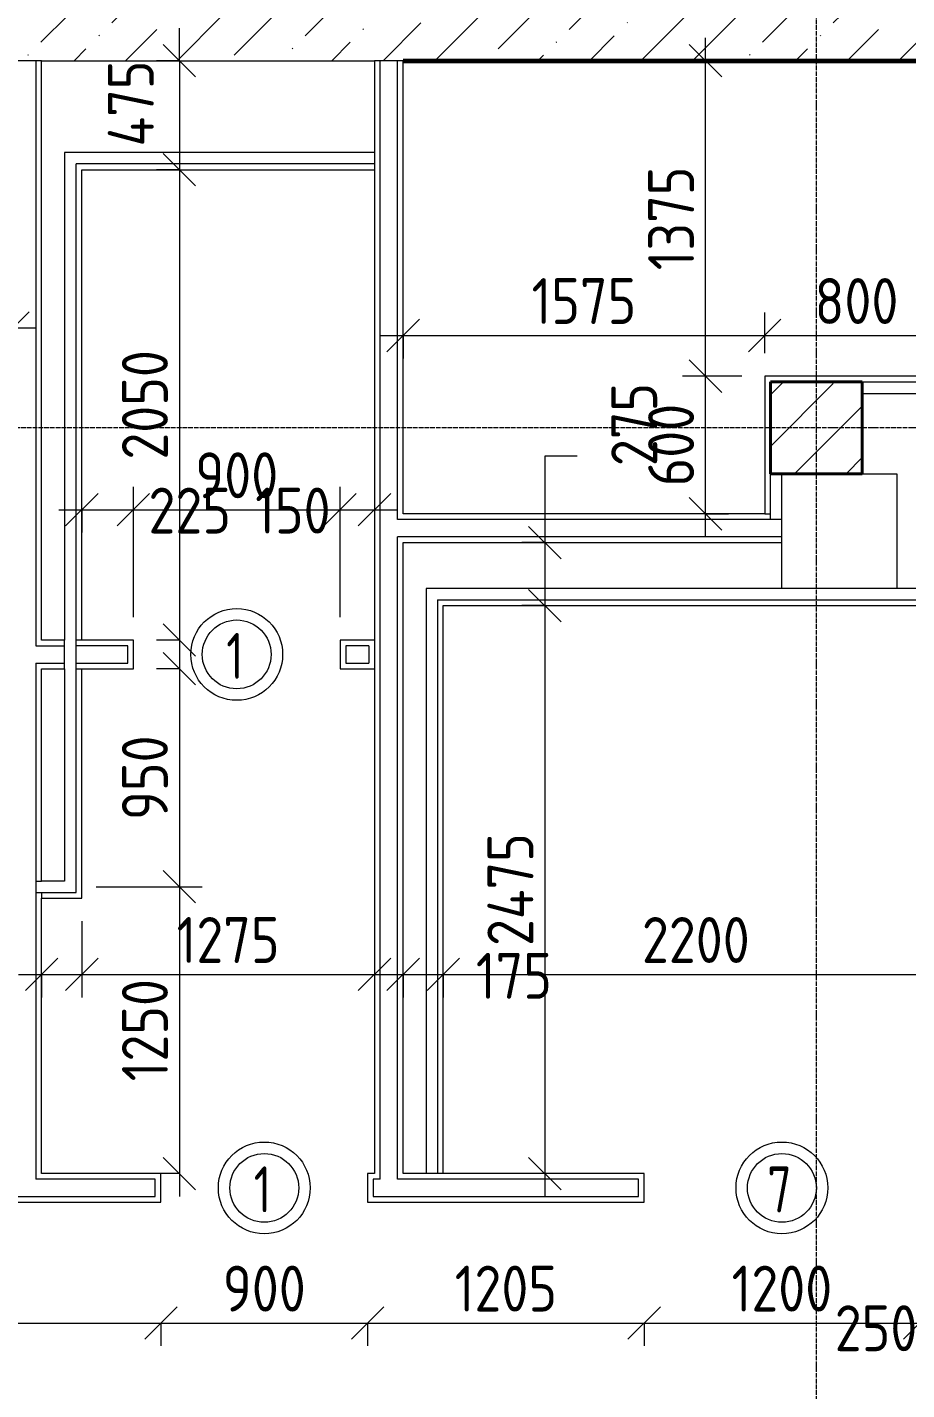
# Model space of a CAD drawing. Header units: millimetres. Extents: x -56773 to 221258, y -262288 to 26541.
# Drawn here: x -15754 to -11922, y -43652 to -37714 of the extents above; entities that cross this region are included whole.
import ezdxf

# ---------------------------------------------------------------- set-up
doc = ezdxf.new("R2010")
doc.units = ezdxf.units.MM
doc.linetypes.add('ADSK_Линия сетки', pattern=[25, 20, -2.5, 0, -2.5])
for name, color, linetype, lineweight in [('3.1 Штукатурка внешн стен для инвесторов', 5, 'Continuous', 60), ('Марки дверей', 7, 'Continuous', 20), ('Несущие колонны', 7, 'Continuous', 18), ('Оси', 7, 'Continuous', 9), ('Перекрытие', 7, 'Continuous', 18), ('Размеры', 7, 'Continuous', 9), ('Стены наружные', 7, 'Continuous', 18), ('Стены несущие', 7, 'Continuous', 30), ('Стены отделка', 7, 'Continuous', 30), ('Стены штриховка', 7, 'Continuous', 9)]:
    doc.layers.add(name, color=color, linetype=linetype, lineweight=lineweight)
doc.styles.add('GOST Common_3', font='', dxfattribs={"width": 0.9, "height": 200})
doc.styles.add('GOST Common_B', font='', dxfattribs={"width": 0.8, "height": 200})
doc.styles.get('GOST Common_3').set_extended_font_data('GOST Common')
doc.styles.get('GOST Common_B').set_extended_font_data('GOST Common', bold=True)
doc.dimstyles.new('ADSK_Основной_2_0_1', dxfattribs={"dimscale": 304.8, "dimtxt": 201.142999, "dimasz": 0.463911, "dimexe": 0.328084, "dimexo": 0.328084, "dimgap": 0.164042, "dimtad": 1, "dimdec": 3, "dimrnd": 0.001, "dimdsep": 46, "dimtxsty": 'GOST Common_3', "dimblk1": 'OBLIQUE', "dimblk2": 'OBLIQUE', "dimsah": 1, "dimcen": 0.09, "dimdle": 0.328084, "dimazin": 2, "dimtfac": 1, "dimtdec": 4, "dimtix": 1, "dimtmove": 1, "dimatfit": 3, "dimfxl": 1, "dimtvp": 1, "dimtolj": 1, "dimtzin": 0, "dimlwd": 20, "dimlwe": 20, "dimarcsym": 2})
doc.dimstyles.new('ADSK_Основной_2_0_2', dxfattribs={"dimscale": 304.8, "dimtxt": 201.142999, "dimasz": 0.463911, "dimexe": 0.328084, "dimexo": 0.328084, "dimgap": 0.164042, "dimtad": 1, "dimdec": 3, "dimrnd": 0.001, "dimdsep": 46, "dimtxsty": 'GOST Common_3', "dimblk1": 'OBLIQUE', "dimblk2": 'OBLIQUE', "dimsah": 1, "dimcen": 0.09, "dimdle": 0.328084, "dimazin": 2, "dimtfac": 1, "dimtdec": 4, "dimtix": 1, "dimtmove": 0, "dimatfit": 3, "dimfxl": 1, "dimtvp": 1, "dimtolj": 1, "dimtzin": 0, "dimlwd": 20, "dimlwe": 20, "dimarcsym": 2})

# ---------------------------------------------------------------- blocks, each defined once
blk = doc.blocks.new('ADSK_КолоннаЖБ_Прямоугольная - 400x400 мм-1807142-Кладочный план 1-го этажа')
at = {"layer": 'Несущие колонны', "lineweight": 40}
for p, q in [((-200, 200), (200, 200)), ((-200, -200), (-200, 200)), ((200, 200), (200, -200)), ((200, -200), (-200, -200))]:
    blk.add_line(p, q, dxfattribs=at)
blk = doc.blocks.new('М_двери1 - Марка экземпляра 2-3719212-Кладочный план 1-го этажа')
at = {"layer": 'Марки дверей'}
for radius in [2, 1.5]:
    blk.add_circle((0, 0), radius, dxfattribs=at)
blk = doc.blocks.new('_Oblique')
at = {"color": 0, "linetype": 'ByBlock', "lineweight": -2}
blk.add_line((-0.5, -0.5), (0.5, 0.5), dxfattribs=at)
blk = doc.blocks.new('*D4046')
at = {"layer": 'Defpoints', "color": 0, "lineweight": 25, "transparency": 16777216}
for p in [(-15816.1, -38924.2), (-15816.1, -39024.2), (-16016.1, -39682.7)]:
    blk.add_point(p, dxfattribs=at)
at = {"layer": 'Размеры', "color": 0, "lineweight": 20, "transparency": 16777216}
for p, q in [((-15980, -38461.1), (-16542.8, -38461.1)), ((-15916.1, -39024.2), (-15980, -38461.1)), ((-16016.1, -39582.7), (-16016.1, -38924.2)), ((-16116.1, -39024.2), (-15716.1, -39024.2)), ((-15816.1, -39024.2), (-15816.1, -39124.2))]:
    blk.add_line(p, q, dxfattribs=at)
at = {"layer": 'Размеры', "color": 0, "lineweight": 20, "transparency": 16777216, "xscale": 141.4, "yscale": 141.4, "zscale": 141.4, "rotation": 180}
blk.add_blockref('_Oblique', (-16016.1, -39024.2), dxfattribs=at)
at = {"layer": 'Размеры', "color": 0, "lineweight": 20, "transparency": 16777216, "xscale": 141.4, "yscale": 141.4, "zscale": 141.4}
blk.add_blockref('_Oblique', (-15816.1, -39024.2), dxfattribs=at)
at = {"layer": 'Размеры', "color": 0, "lineweight": 9, "transparency": 16777216, "insert": (-16484.1, -38144.5), "char_height": 200, "width": 454.106, "attachment_point": 1, "line_spacing_factor": 1.022761, "style": 'GOST Common_3'}
blk.add_mtext('\\A1;200', dxfattribs=at)
blk = doc.blocks.new('*D4050')
at = {"layer": 'Defpoints', "color": 0, "lineweight": 25, "transparency": 16777216}
for p in [(-14991.1, -40509.7), (-15553.6, -41459.7), (-15091, -41459.7)]:
    blk.add_point(p, dxfattribs=at)
at = {"layer": 'Размеры', "color": 0, "lineweight": 20, "transparency": 16777216}
for p, q in [((-15091, -40409.7), (-15091, -41559.7)), ((-15091.1, -40509.7), (-15191, -40509.7)), ((-15453.6, -41459.7), (-14991, -41459.7))]:
    blk.add_line(p, q, dxfattribs=at)
at = {"layer": 'Размеры', "color": 0, "lineweight": 20, "transparency": 16777216, "xscale": 141.4, "yscale": 141.4, "zscale": 141.4}
for p, rotation in [((-15091, -40509.7), 90), ((-15091, -41459.7), 270)]:
    blk.add_blockref('_Oblique', p, dxfattribs=dict(at, rotation=rotation))
at = {"layer": 'Размеры', "color": 0, "lineweight": 9, "transparency": 16777216, "insert": (-15241, -40984.7), "char_height": 200, "width": 454.106, "attachment_point": 5, "rotation": 90, "style": 'GOST Common_3'}
blk.add_mtext('\\A1;950', dxfattribs=at)
blk = doc.blocks.new('*D4051')
at = {"layer": 'Defpoints', "color": 0, "lineweight": 25, "transparency": 16777216}
for p in [(-15553.6, -41459.7), (-15091, -42709.7), (-14991.1, -42709.7)]:
    blk.add_point(p, dxfattribs=at)
at = {"layer": 'Размеры', "color": 0, "lineweight": 20, "transparency": 16777216}
for p, q in [((-15091, -41359.7), (-15091, -42809.7)), ((-15453.6, -41459.7), (-14991, -41459.7)), ((-15091.1, -42709.7), (-15191, -42709.7))]:
    blk.add_line(p, q, dxfattribs=at)
at = {"layer": 'Размеры', "color": 0, "lineweight": 20, "transparency": 16777216, "xscale": 141.4, "yscale": 141.4, "zscale": 141.4}
for p, rotation in [((-15091, -41459.7), 90), ((-15091, -42709.7), 270)]:
    blk.add_blockref('_Oblique', p, dxfattribs=dict(at, rotation=rotation))
at = {"layer": 'Размеры', "color": 0, "lineweight": 9, "transparency": 16777216, "insert": (-15241, -42084.7), "char_height": 200, "width": 560.473, "attachment_point": 5, "rotation": 90, "style": 'GOST Common_3'}
blk.add_mtext('\\A1;1250', dxfattribs=at)
blk = doc.blocks.new('*D4052')
at = {"layer": 'Defpoints', "color": 0, "lineweight": 25, "transparency": 16777216}
for p in [(-14991.1, -37859.7), (-15091, -38334.7), (-14991.1, -38334.7)]:
    blk.add_point(p, dxfattribs=at)
at = {"layer": 'Размеры', "color": 0, "lineweight": 20, "transparency": 16777216}
for p, q in [((-15091, -37859.7), (-15091, -37718.3)), ((-15091.1, -37859.7), (-15191, -37859.7)), ((-15091, -37859.7), (-15091, -38334.7)), ((-15091, -37859.7), (-15091, -38334.7)), ((-15091.1, -38334.7), (-15191, -38334.7)), ((-15091, -38334.7), (-15091, -38476.1))]:
    blk.add_line(p, q, dxfattribs=at)
at = {"layer": 'Размеры', "color": 0, "lineweight": 20, "transparency": 16777216, "xscale": 141.4, "yscale": 141.4, "zscale": 141.4}
for p, rotation in [((-15091, -37859.7), 270), ((-15091, -38334.7), 90)]:
    blk.add_blockref('_Oblique', p, dxfattribs=dict(at, rotation=rotation))
at = {"layer": 'Размеры', "color": 0, "lineweight": 9, "transparency": 16777216, "insert": (-15402.4, -38233.4), "char_height": 200, "width": 474.561, "attachment_point": 1, "rotation": 90, "line_spacing_factor": 1.022761, "style": 'GOST Common_3'}
blk.add_mtext('\\A1;475', dxfattribs=at)
blk = doc.blocks.new('*D4053')
at = {"layer": 'Defpoints', "color": 0, "lineweight": 25, "transparency": 16777216}
for p in [(-14991.1, -38334.7), (-15091, -40384.7), (-14991.1, -40384.7)]:
    blk.add_point(p, dxfattribs=at)
at = {"layer": 'Размеры', "color": 0, "lineweight": 20, "transparency": 16777216}
for p, q in [((-15091, -38234.7), (-15091, -40484.7)), ((-15091.1, -38334.7), (-15191, -38334.7)), ((-15091.1, -40384.7), (-15191, -40384.7))]:
    blk.add_line(p, q, dxfattribs=at)
at = {"layer": 'Размеры', "color": 0, "lineweight": 20, "transparency": 16777216, "xscale": 141.4, "yscale": 141.4, "zscale": 141.4}
for p, rotation in [((-15091, -38334.7), 90), ((-15091, -40384.7), 270)]:
    blk.add_blockref('_Oblique', p, dxfattribs=dict(at, rotation=rotation))
at = {"layer": 'Размеры', "color": 0, "lineweight": 9, "transparency": 16777216, "insert": (-15241, -39359.7), "char_height": 200, "width": 605.475, "attachment_point": 5, "rotation": 90, "style": 'GOST Common_3'}
blk.add_mtext('\\A1;2050', dxfattribs=at)
blk = doc.blocks.new('*D4054')
at = {"layer": 'Defpoints', "color": 0, "lineweight": 25, "transparency": 16777216}
for p in [(-15516.1, -41509.7), (-15691.1, -41741.7), (-15516.1, -41841.7)]:
    blk.add_point(p, dxfattribs=at)
at = {"layer": 'Размеры', "color": 0, "lineweight": 20, "transparency": 16777216}
for p, q in [((-15516.1, -41609.7), (-15516.1, -41941.7)), ((-15791.1, -41841.7), (-15416.1, -41841.7)), ((-15691.1, -41841.7), (-15691.1, -41941.7))]:
    blk.add_line(p, q, dxfattribs=at)
at = {"layer": 'Размеры', "color": 0, "lineweight": 20, "transparency": 16777216, "xscale": 141.4, "yscale": 141.4, "zscale": 141.4, "rotation": 180}
blk.add_blockref('_Oblique', (-15691.1, -41841.7), dxfattribs=at)
at = {"layer": 'Размеры', "color": 0, "lineweight": 20, "transparency": 16777216, "xscale": 141.4, "yscale": 141.4, "zscale": 141.4}
blk.add_blockref('_Oblique', (-15516.1, -41841.7), dxfattribs=at)
at = {"layer": 'Размеры', "color": 0, "lineweight": 9, "transparency": 16777216, "insert": (-16257.7, -41747.8), "char_height": 200, "width": 409.104, "attachment_point": 1, "line_spacing_factor": 1.022761, "style": 'GOST Common_3'}
blk.add_mtext('\\A1;175', dxfattribs=at)
blk = doc.blocks.new('*D4055')
at = {"layer": 'Defpoints', "color": 0, "lineweight": 25, "transparency": 16777216}
for p in [(-15516.1, -41509.7), (-14241.1, -41741.7), (-14241.1, -41841.7)]:
    blk.add_point(p, dxfattribs=at)
at = {"layer": 'Размеры', "color": 0, "lineweight": 20, "transparency": 16777216}
for p, q in [((-15516.1, -41609.7), (-15516.1, -41941.7)), ((-15616.1, -41841.7), (-14141.1, -41841.7)), ((-14241.1, -41841.7), (-14241.1, -41941.7))]:
    blk.add_line(p, q, dxfattribs=at)
at = {"layer": 'Размеры', "color": 0, "lineweight": 20, "transparency": 16777216, "xscale": 141.4, "yscale": 141.4, "zscale": 141.4, "rotation": 180}
blk.add_blockref('_Oblique', (-15516.1, -41841.7), dxfattribs=at)
at = {"layer": 'Размеры', "color": 0, "lineweight": 20, "transparency": 16777216, "xscale": 141.4, "yscale": 141.4, "zscale": 141.4}
blk.add_blockref('_Oblique', (-14241.1, -41841.7), dxfattribs=at)
at = {"layer": 'Размеры', "color": 0, "lineweight": 9, "transparency": 16777216, "insert": (-14878.6, -41691.7), "char_height": 200, "width": 560.473, "attachment_point": 5, "style": 'GOST Common_3'}
blk.add_mtext('\\A1;1275', dxfattribs=at)
blk = doc.blocks.new('*D4056')
at = {"layer": 'Defpoints', "color": 0, "lineweight": 25, "transparency": 16777216}
for p in [(-13398.9, -39959.7), (-13498.9, -40234.7), (-13398.9, -40234.7)]:
    blk.add_point(p, dxfattribs=at)
at = {"layer": 'Размеры', "color": 0, "lineweight": 20, "transparency": 16777216}
for p, q in [((-13357.5, -39582.8), (-13498.9, -39582.8)), ((-13498.9, -39582.8), (-13498.9, -39959.7)), ((-13498.9, -39859.7), (-13498.9, -40334.7)), ((-13498.9, -39959.7), (-13598.9, -39959.7)), ((-13498.9, -40234.7), (-13598.9, -40234.7))]:
    blk.add_line(p, q, dxfattribs=at)
at = {"layer": 'Размеры', "color": 0, "lineweight": 20, "transparency": 16777216, "xscale": 141.4, "yscale": 141.4, "zscale": 141.4}
for p, rotation in [((-13498.9, -39959.7), 90), ((-13498.9, -40234.7), 270)]:
    blk.add_blockref('_Oblique', p, dxfattribs=dict(at, rotation=rotation))
at = {"layer": 'Размеры', "color": 0, "lineweight": 9, "transparency": 16777216, "insert": (-13209.4, -39626.5), "char_height": 200, "width": 454.106, "attachment_point": 1, "rotation": 90, "line_spacing_factor": 1.022761, "style": 'GOST Common_3'}
blk.add_mtext('\\A1;275', dxfattribs=at)
blk = doc.blocks.new('*D4057')
at = {"layer": 'Defpoints', "color": 0, "lineweight": 25, "transparency": 16777216}
for p in [(-13398.9, -40234.7), (-13498.9, -42709.7), (-13398.9, -42709.7)]:
    blk.add_point(p, dxfattribs=at)
at = {"layer": 'Размеры', "color": 0, "lineweight": 20, "transparency": 16777216}
for p, q in [((-13498.9, -40134.7), (-13498.9, -42809.7)), ((-13498.9, -40234.7), (-13598.9, -40234.7)), ((-13498.9, -42709.7), (-13598.9, -42709.7))]:
    blk.add_line(p, q, dxfattribs=at)
at = {"layer": 'Размеры', "color": 0, "lineweight": 20, "transparency": 16777216, "xscale": 141.4, "yscale": 141.4, "zscale": 141.4}
for p, rotation in [((-13498.9, -40234.7), 90), ((-13498.9, -42709.7), 270)]:
    blk.add_blockref('_Oblique', p, dxfattribs=dict(at, rotation=rotation))
at = {"layer": 'Размеры', "color": 0, "lineweight": 9, "transparency": 16777216, "insert": (-13648.9, -41472.2), "char_height": 200, "width": 625.93, "attachment_point": 5, "rotation": 90, "style": 'GOST Common_3'}
blk.add_mtext('\\A1;2475', dxfattribs=at)
blk = doc.blocks.new('*D4058')
at = {"layer": 'Defpoints', "color": 0, "lineweight": 25, "transparency": 16777216}
for p in [(-12798.9, -39234.7), (-12541.1, -39234.7), (-12898.8, -39834.7)]:
    blk.add_point(p, dxfattribs=at)
at = {"layer": 'Размеры', "color": 0, "lineweight": 20, "transparency": 16777216}
for p, q in [((-12798.9, -39934.7), (-12798.9, -39134.7)), ((-12641.1, -39234.7), (-12898.9, -39234.7)), ((-12798.8, -39834.7), (-12698.9, -39834.7))]:
    blk.add_line(p, q, dxfattribs=at)
at = {"layer": 'Размеры', "color": 0, "lineweight": 20, "transparency": 16777216, "xscale": 141.4, "yscale": 141.4, "zscale": 141.4}
for p, rotation in [((-12798.9, -39234.7), 90), ((-12798.9, -39834.7), 270)]:
    blk.add_blockref('_Oblique', p, dxfattribs=dict(at, rotation=rotation))
at = {"layer": 'Размеры', "color": 0, "lineweight": 9, "transparency": 16777216, "insert": (-12948.9, -39534.7), "char_height": 200, "width": 454.106, "attachment_point": 5, "rotation": 90, "style": 'GOST Common_3'}
blk.add_mtext('\\A1;600', dxfattribs=at)
blk = doc.blocks.new('*D4059')
at = {"layer": 'Defpoints', "color": 0, "lineweight": 25, "transparency": 16777216}
for p in [(-12898.8, -37859.7), (-12798.9, -37859.7), (-12541.1, -39234.7)]:
    blk.add_point(p, dxfattribs=at)
at = {"layer": 'Размеры', "color": 0, "lineweight": 20, "transparency": 16777216}
for p, q in [((-12798.9, -39334.7), (-12798.9, -37759.7)), ((-12798.8, -37859.7), (-12698.9, -37859.7)), ((-12641.1, -39234.7), (-12898.9, -39234.7))]:
    blk.add_line(p, q, dxfattribs=at)
at = {"layer": 'Размеры', "color": 0, "lineweight": 20, "transparency": 16777216, "xscale": 141.4, "yscale": 141.4, "zscale": 141.4}
for p, rotation in [((-12798.9, -37859.7), 90), ((-12798.9, -39234.7), 270)]:
    blk.add_blockref('_Oblique', p, dxfattribs=dict(at, rotation=rotation))
at = {"layer": 'Размеры', "color": 0, "lineweight": 9, "transparency": 16777216, "insert": (-12948.9, -38547.2), "char_height": 200, "width": 560.473, "attachment_point": 5, "rotation": 90, "style": 'GOST Common_3'}
blk.add_mtext('\\A1;1375', dxfattribs=at)
blk = doc.blocks.new('*D4060')
at = {"layer": 'Defpoints', "color": 0, "lineweight": 25, "transparency": 16777216}
for p in [(-14116.1, -38957.1), (-12541.1, -39057.1), (-12541.1, -39234.7)]:
    blk.add_point(p, dxfattribs=at)
at = {"layer": 'Размеры', "color": 0, "lineweight": 20, "transparency": 16777216}
for p, q in [((-12541.1, -39134.7), (-12541.1, -38957.1)), ((-14216.1, -39057.1), (-12441.1, -39057.1)), ((-14116.1, -39057.1), (-14116.1, -39157.1))]:
    blk.add_line(p, q, dxfattribs=at)
at = {"layer": 'Размеры', "color": 0, "lineweight": 20, "transparency": 16777216, "xscale": 141.4, "yscale": 141.4, "zscale": 141.4, "rotation": 180}
blk.add_blockref('_Oblique', (-14116.1, -39057.1), dxfattribs=at)
at = {"layer": 'Размеры', "color": 0, "lineweight": 20, "transparency": 16777216, "xscale": 141.4, "yscale": 141.4, "zscale": 141.4}
blk.add_blockref('_Oblique', (-12541.1, -39057.1), dxfattribs=at)
at = {"layer": 'Размеры', "color": 0, "lineweight": 9, "transparency": 16777216, "insert": (-13328.6, -38907.1), "char_height": 200, "width": 560.473, "attachment_point": 5, "style": 'GOST Common_3'}
blk.add_mtext('\\A1;1575', dxfattribs=at)
blk = doc.blocks.new('*D4061')
at = {"layer": 'Defpoints', "color": 0, "lineweight": 25, "transparency": 16777216}
for p in [(-11741.1, -38957.1), (-11741.1, -39057.1), (-12541.1, -39234.7)]:
    blk.add_point(p, dxfattribs=at)
at = {"layer": 'Размеры', "color": 0, "lineweight": 20, "transparency": 16777216}
for p, q in [((-12541.1, -39134.7), (-12541.1, -38957.1)), ((-12641.1, -39057.1), (-11641.1, -39057.1)), ((-11741.1, -39057.1), (-11741.1, -39157.1))]:
    blk.add_line(p, q, dxfattribs=at)
at = {"layer": 'Размеры', "color": 0, "lineweight": 20, "transparency": 16777216, "xscale": 141.4, "yscale": 141.4, "zscale": 141.4, "rotation": 180}
blk.add_blockref('_Oblique', (-12541.1, -39057.1), dxfattribs=at)
at = {"layer": 'Размеры', "color": 0, "lineweight": 20, "transparency": 16777216, "xscale": 141.4, "yscale": 141.4, "zscale": 141.4}
blk.add_blockref('_Oblique', (-11741.1, -39057.1), dxfattribs=at)
at = {"layer": 'Размеры', "color": 0, "lineweight": 9, "transparency": 16777216, "insert": (-12141.1, -38907.1), "char_height": 200, "width": 454.106, "attachment_point": 5, "style": 'GOST Common_3'}
blk.add_mtext('\\A1;800', dxfattribs=at)
blk = doc.blocks.new('*D4062')
at = {"layer": 'Defpoints', "color": 0, "lineweight": 25, "transparency": 16777216}
for p in [(-14116.1, -41741.7), (-13941.1, -41741.7), (-13941.1, -41841.7)]:
    blk.add_point(p, dxfattribs=at)
at = {"layer": 'Размеры', "color": 0, "lineweight": 20, "transparency": 16777216}
for p, q in [((-14216.1, -41841.7), (-13841.1, -41841.7)), ((-14116.1, -41841.7), (-14116.1, -41941.7)), ((-13941.1, -41841.7), (-13941.1, -41941.7))]:
    blk.add_line(p, q, dxfattribs=at)
at = {"layer": 'Размеры', "color": 0, "lineweight": 20, "transparency": 16777216, "xscale": 141.4, "yscale": 141.4, "zscale": 141.4, "rotation": 180}
blk.add_blockref('_Oblique', (-14116.1, -41841.7), dxfattribs=at)
at = {"layer": 'Размеры', "color": 0, "lineweight": 20, "transparency": 16777216, "xscale": 141.4, "yscale": 141.4, "zscale": 141.4}
blk.add_blockref('_Oblique', (-13941.1, -41841.7), dxfattribs=at)
at = {"layer": 'Размеры', "color": 0, "lineweight": 9, "transparency": 16777216, "insert": (-13799.2, -41747.8), "char_height": 200, "width": 409.104, "attachment_point": 1, "line_spacing_factor": 1.022761, "style": 'GOST Common_3'}
blk.add_mtext('\\A1;175', dxfattribs=at)
blk = doc.blocks.new('*D4063')
at = {"layer": 'Defpoints', "color": 0, "lineweight": 25, "transparency": 16777216}
for p in [(-13941.1, -41741.7), (-11741.1, -41741.7), (-11741.1, -41841.7)]:
    blk.add_point(p, dxfattribs=at)
at = {"layer": 'Размеры', "color": 0, "lineweight": 20, "transparency": 16777216}
for p, q in [((-14041.1, -41841.7), (-11641.1, -41841.7)), ((-13941.1, -41841.7), (-13941.1, -41941.7)), ((-11741.1, -41841.7), (-11741.1, -41941.7))]:
    blk.add_line(p, q, dxfattribs=at)
at = {"layer": 'Размеры', "color": 0, "lineweight": 20, "transparency": 16777216, "xscale": 141.4, "yscale": 141.4, "zscale": 141.4, "rotation": 180}
blk.add_blockref('_Oblique', (-13941.1, -41841.7), dxfattribs=at)
at = {"layer": 'Размеры', "color": 0, "lineweight": 20, "transparency": 16777216, "xscale": 141.4, "yscale": 141.4, "zscale": 141.4}
blk.add_blockref('_Oblique', (-11741.1, -41841.7), dxfattribs=at)
at = {"layer": 'Размеры', "color": 0, "lineweight": 9, "transparency": 16777216, "insert": (-12841.1, -41691.7), "char_height": 200, "width": 605.475, "attachment_point": 5, "style": 'GOST Common_3'}
blk.add_mtext('\\A1;2200', dxfattribs=at)
blk = doc.blocks.new('*D4067')
at = {"layer": 'Defpoints', "color": 0, "lineweight": 25, "transparency": 16777216}
for p in [(-15516.1, -39716.5), (-15291.1, -39816.5), (-15291.1, -40384.7)]:
    blk.add_point(p, dxfattribs=at)
at = {"layer": 'Размеры', "color": 0, "lineweight": 20, "transparency": 16777216}
for p, q in [((-15291.1, -40284.7), (-15291.1, -39716.5)), ((-15616.1, -39816.5), (-15191.1, -39816.5)), ((-15516.1, -39816.5), (-15516.1, -39916.5))]:
    blk.add_line(p, q, dxfattribs=at)
at = {"layer": 'Размеры', "color": 0, "lineweight": 20, "transparency": 16777216, "xscale": 141.4, "yscale": 141.4, "zscale": 141.4, "rotation": 180}
blk.add_blockref('_Oblique', (-15516.1, -39816.5), dxfattribs=at)
at = {"layer": 'Размеры', "color": 0, "lineweight": 20, "transparency": 16777216, "xscale": 141.4, "yscale": 141.4, "zscale": 141.4}
blk.add_blockref('_Oblique', (-15291.1, -39816.5), dxfattribs=at)
at = {"layer": 'Размеры', "color": 0, "lineweight": 9, "transparency": 16777216, "insert": (-15225.6, -39720.3), "char_height": 200, "width": 454.106, "attachment_point": 1, "line_spacing_factor": 1.022761, "style": 'GOST Common_3'}
blk.add_mtext('\\A1;225', dxfattribs=at)
blk = doc.blocks.new('*D4068')
at = {"layer": 'Defpoints', "color": 0, "lineweight": 25, "transparency": 16777216}
for p in [(-14391.1, -39816.5), (-15291.1, -40384.7), (-14391.1, -40384.7)]:
    blk.add_point(p, dxfattribs=at)
at = {"layer": 'Размеры', "color": 0, "lineweight": 20, "transparency": 16777216}
for p, q in [((-15291.1, -40284.7), (-15291.1, -39716.5)), ((-14391.1, -40284.7), (-14391.1, -39716.5)), ((-15391.1, -39816.5), (-14291.1, -39816.5))]:
    blk.add_line(p, q, dxfattribs=at)
at = {"layer": 'Размеры', "color": 0, "lineweight": 20, "transparency": 16777216, "xscale": 141.4, "yscale": 141.4, "zscale": 141.4, "rotation": 180}
blk.add_blockref('_Oblique', (-15291.1, -39816.5), dxfattribs=at)
at = {"layer": 'Размеры', "color": 0, "lineweight": 20, "transparency": 16777216, "xscale": 141.4, "yscale": 141.4, "zscale": 141.4}
blk.add_blockref('_Oblique', (-14391.1, -39816.5), dxfattribs=at)
at = {"layer": 'Размеры', "color": 0, "lineweight": 9, "transparency": 16777216, "insert": (-14841.1, -39666.5), "char_height": 200, "width": 454.106, "attachment_point": 5, "style": 'GOST Common_3'}
blk.add_mtext('\\A1;900', dxfattribs=at)
blk = doc.blocks.new('*D4069')
at = {"layer": 'Defpoints', "color": 0, "lineweight": 25, "transparency": 16777216}
for p in [(-14241.1, -39716.5), (-14241.1, -39816.5), (-14391.1, -40384.7)]:
    blk.add_point(p, dxfattribs=at)
at = {"layer": 'Размеры', "color": 0, "lineweight": 20, "transparency": 16777216}
for p, q in [((-14391.1, -40284.7), (-14391.1, -39716.5)), ((-14491.1, -39816.5), (-14141.1, -39816.5)), ((-14241.1, -39816.5), (-14241.1, -39916.5))]:
    blk.add_line(p, q, dxfattribs=at)
at = {"layer": 'Размеры', "color": 0, "lineweight": 20, "transparency": 16777216, "xscale": 141.4, "yscale": 141.4, "zscale": 141.4, "rotation": 180}
blk.add_blockref('_Oblique', (-14391.1, -39816.5), dxfattribs=at)
at = {"layer": 'Размеры', "color": 0, "lineweight": 20, "transparency": 16777216, "xscale": 141.4, "yscale": 141.4, "zscale": 141.4}
blk.add_blockref('_Oblique', (-14241.1, -39816.5), dxfattribs=at)
at = {"layer": 'Размеры', "color": 0, "lineweight": 9, "transparency": 16777216, "insert": (-14760.7, -39720.3), "char_height": 200, "width": 409.104, "attachment_point": 1, "line_spacing_factor": 1.022761, "style": 'GOST Common_3'}
blk.add_mtext('\\A1;150', dxfattribs=at)
blk = doc.blocks.new('*D4072')
at = {"layer": 'Defpoints', "color": 0, "lineweight": 25, "transparency": 16777216}
for p in [(-17141.1, -43260.9), (-15171.1, -43260.9), (-15171.1, -43360.9)]:
    blk.add_point(p, dxfattribs=at)
at = {"layer": 'Размеры', "color": 0, "lineweight": 20, "transparency": 16777216}
for p, q in [((-17241.1, -43360.9), (-15071.1, -43360.9)), ((-17141.1, -43360.9), (-17141.1, -43460.9)), ((-15171.1, -43360.9), (-15171.1, -43460.9))]:
    blk.add_line(p, q, dxfattribs=at)
at = {"layer": 'Размеры', "color": 0, "lineweight": 20, "transparency": 16777216, "xscale": 141.4, "yscale": 141.4, "zscale": 141.4, "rotation": 180}
blk.add_blockref('_Oblique', (-17141.1, -43360.9), dxfattribs=at)
at = {"layer": 'Размеры', "color": 0, "lineweight": 20, "transparency": 16777216, "xscale": 141.4, "yscale": 141.4, "zscale": 141.4}
blk.add_blockref('_Oblique', (-15171.1, -43360.9), dxfattribs=at)
at = {"layer": 'Размеры', "color": 0, "lineweight": 9, "transparency": 16777216, "insert": (-16156.1, -43210.9), "char_height": 200, "width": 560.473, "attachment_point": 5, "style": 'GOST Common_3'}
blk.add_mtext('\\A1;1970', dxfattribs=at)
blk = doc.blocks.new('*D4073')
at = {"layer": 'Defpoints', "color": 0, "lineweight": 25, "transparency": 16777216}
for p in [(-15171.1, -43260.9), (-14271.1, -43260.9), (-14271.1, -43360.9)]:
    blk.add_point(p, dxfattribs=at)
at = {"layer": 'Размеры', "color": 0, "lineweight": 20, "transparency": 16777216}
for p, q in [((-15271.1, -43360.9), (-14171.1, -43360.9)), ((-15171.1, -43360.9), (-15171.1, -43460.9)), ((-14271.1, -43360.9), (-14271.1, -43460.9))]:
    blk.add_line(p, q, dxfattribs=at)
at = {"layer": 'Размеры', "color": 0, "lineweight": 20, "transparency": 16777216, "xscale": 141.4, "yscale": 141.4, "zscale": 141.4, "rotation": 180}
blk.add_blockref('_Oblique', (-15171.1, -43360.9), dxfattribs=at)
at = {"layer": 'Размеры', "color": 0, "lineweight": 20, "transparency": 16777216, "xscale": 141.4, "yscale": 141.4, "zscale": 141.4}
blk.add_blockref('_Oblique', (-14271.1, -43360.9), dxfattribs=at)
at = {"layer": 'Размеры', "color": 0, "lineweight": 9, "transparency": 16777216, "insert": (-14721.1, -43210.9), "char_height": 200, "width": 454.106, "attachment_point": 5, "style": 'GOST Common_3'}
blk.add_mtext('\\A1;900', dxfattribs=at)
blk = doc.blocks.new('*D4074')
at = {"layer": 'Defpoints', "color": 0, "lineweight": 25, "transparency": 16777216}
for p in [(-14271.1, -43260.9), (-13066.1, -43260.9), (-13066.1, -43360.9)]:
    blk.add_point(p, dxfattribs=at)
at = {"layer": 'Размеры', "color": 0, "lineweight": 20, "transparency": 16777216}
for p, q in [((-14371.1, -43360.9), (-12966.1, -43360.9)), ((-14271.1, -43360.9), (-14271.1, -43460.9)), ((-13066.1, -43360.9), (-13066.1, -43460.9))]:
    blk.add_line(p, q, dxfattribs=at)
at = {"layer": 'Размеры', "color": 0, "lineweight": 20, "transparency": 16777216, "xscale": 141.4, "yscale": 141.4, "zscale": 141.4, "rotation": 180}
blk.add_blockref('_Oblique', (-14271.1, -43360.9), dxfattribs=at)
at = {"layer": 'Размеры', "color": 0, "lineweight": 20, "transparency": 16777216, "xscale": 141.4, "yscale": 141.4, "zscale": 141.4}
blk.add_blockref('_Oblique', (-13066.1, -43360.9), dxfattribs=at)
at = {"layer": 'Размеры', "color": 0, "lineweight": 9, "transparency": 16777216, "insert": (-13668.6, -43210.9), "char_height": 200, "width": 560.473, "attachment_point": 5, "style": 'GOST Common_3'}
blk.add_mtext('\\A1;1205', dxfattribs=at)
blk = doc.blocks.new('*D4075')
at = {"layer": 'Defpoints', "color": 0, "lineweight": 25, "transparency": 16777216}
for p in [(-13066.1, -43260.9), (-11866.1, -43260.9), (-11866.1, -43360.9)]:
    blk.add_point(p, dxfattribs=at)
at = {"layer": 'Размеры', "color": 0, "lineweight": 20, "transparency": 16777216}
for p, q in [((-13166.1, -43360.9), (-11766.1, -43360.9)), ((-13066.1, -43360.9), (-13066.1, -43460.9)), ((-11866.1, -43360.9), (-11866.1, -43460.9))]:
    blk.add_line(p, q, dxfattribs=at)
at = {"layer": 'Размеры', "color": 0, "lineweight": 20, "transparency": 16777216, "xscale": 141.4, "yscale": 141.4, "zscale": 141.4, "rotation": 180}
blk.add_blockref('_Oblique', (-13066.1, -43360.9), dxfattribs=at)
at = {"layer": 'Размеры', "color": 0, "lineweight": 20, "transparency": 16777216, "xscale": 141.4, "yscale": 141.4, "zscale": 141.4}
blk.add_blockref('_Oblique', (-11866.1, -43360.9), dxfattribs=at)
at = {"layer": 'Размеры', "color": 0, "lineweight": 9, "transparency": 16777216, "insert": (-12466.1, -43210.9), "char_height": 200, "width": 560.473, "attachment_point": 5, "style": 'GOST Common_3'}
blk.add_mtext('\\A1;1200', dxfattribs=at)
blk = doc.blocks.new('*D4076')
at = {"layer": 'Defpoints', "color": 0, "lineweight": 25, "transparency": 16777216}
for p in [(-11616.1, -42834.7), (-11866.1, -43260.9), (-11616.1, -43360.9)]:
    blk.add_point(p, dxfattribs=at)
at = {"layer": 'Размеры', "color": 0, "lineweight": 20, "transparency": 16777216}
for p, q in [((-11616.1, -42934.7), (-11616.1, -43460.9)), ((-11966.1, -43360.9), (-11516.1, -43360.9)), ((-11866.1, -43360.9), (-11866.1, -43460.9))]:
    blk.add_line(p, q, dxfattribs=at)
at = {"layer": 'Размеры', "color": 0, "lineweight": 20, "transparency": 16777216, "xscale": 141.4, "yscale": 141.4, "zscale": 141.4, "rotation": 180}
blk.add_blockref('_Oblique', (-11866.1, -43360.9), dxfattribs=at)
at = {"layer": 'Размеры', "color": 0, "lineweight": 20, "transparency": 16777216, "xscale": 141.4, "yscale": 141.4, "zscale": 141.4}
blk.add_blockref('_Oblique', (-11616.1, -43360.9), dxfattribs=at)
at = {"layer": 'Размеры', "color": 0, "lineweight": 9, "transparency": 16777216, "insert": (-12236, -43283.7), "char_height": 200, "width": 454.106, "attachment_point": 1, "line_spacing_factor": 1.022761, "style": 'GOST Common_3'}
blk.add_mtext('\\A1;250', dxfattribs=at)

msp = doc.modelspace()

# ---------------------------------------------------------------- hatches: boundary and pattern name
at = {"layer": 'Несущие колонны', "lineweight": 9}
h = msp.add_hatch(dxfattribs=at)
h.set_pattern_fill('FP_3', color=256, style=0, pattern_type=2)
h.set_pattern_definition([(45, (1283.93, -48864.63), (-224.5064, 224.5064), []), (45, (1508.44, -48864.63), (-224.5064, 224.5064), [396.875, -79.375, 3.353, -76.022])])
h.paths.add_polyline_path([(-12466.0657, -39659.6624), (-12116.0657, -39659.6624), (-12116.0657, -39259.6624), (-12516.0657, -39259.6624), (-12516.0657, -39659.6624)])
at = {"layer": 'Стены наружные', "lineweight": 9}
h = msp.add_hatch(dxfattribs=at)
h.set_pattern_fill('FP_1', color=256, style=0, pattern_type=2)
h.set_pattern_definition([(45, (1283.93, -48864.63), (84.1895, 308.696), [396.875, -79.375, 3.353, -76.022])])
h.paths.add_polyline_path([(-14116.0657, -37859.6624), (-11816.0657, -37859.6624), (-11816.0657, -37659.6624), (-20016.0657, -37659.6624), (-20016.0657, -37859.6624), (-14141.0657, -37859.6624)])

# ---------------------------------------------------------------- linework, layer by layer
at = {"layer": '3.1 Штукатурка внешн стен для инвесторов'}
msp.add_lwpolyline([(-14116.0657, -37859.6624), (-11741.0657, -37859.6624)], dxfattribs=at)
at = {"layer": 'Несущие колонны', "lineweight": 9}
for p, q in [((-12116.0657, -39259.6624), (-12516.0657, -39259.6624)), ((-12516.0657, -39259.6624), (-12516.0657, -39309.6624)), ((-12116.0657, -39309.6624), (-12116.0657, -39259.6624)), ((-12516.0657, -39309.6624), (-12516.0657, -39659.6624)), ((-12116.0657, -39659.6624), (-12116.0657, -39309.6624)), ((-12516.0657, -39659.6624), (-12466.0657, -39659.6624)), ((-12466.0657, -39659.6624), (-12116.0657, -39659.6624))]:
    msp.add_line(p, q, dxfattribs=at)
at = {"layer": 'Оси', "linetype": 'ADSK_Линия сетки', "lineweight": 5}
for p, q in [((-12316.0657, -59838.5137), (-12316.0657, -24363.7173)), ((63681.4538, -39459.6624), (-23956.1623, -39459.6624))]:
    msp.add_line(p, q, dxfattribs=at)
at = {"layer": 'Перекрытие'}
for p, q in [((-12116.0657, -39659.6624), (-11966.0657, -39659.6624)), ((-11966.0657, -39659.6624), (-11966.0657, -40159.6624)), ((-12466.0657, -40159.6624), (-12466.0657, -39959.6624))]:
    msp.add_line(p, q, dxfattribs=at)
at = {"layer": 'Стены несущие', "lineweight": 9}
for p, q in [((-15691.0657, -37859.6624), (-14241.0657, -37859.6624)), ((-15691.0657, -40384.6624), (-15691.0657, -37859.6624)), ((-14241.0657, -37859.6624), (-14241.0657, -42709.6624)), ((-14116.0657, -37859.6624), (-11741.0657, -37859.6624)), ((-14116.0657, -39834.6624), (-14116.0657, -37859.6624)), ((-15591.0657, -38259.6624), (-15591.0657, -40384.6624)), ((-14241.0657, -38259.6624), (-15591.0657, -38259.6624)), ((-12116.0657, -39309.6624), (-11741.0657, -39309.6624)), ((-12466.0657, -39959.6624), (-12466.0657, -39659.6624)), ((-12541.0657, -39834.6624), (-14116.0657, -39834.6624)), ((-14116.0657, -42709.6624), (-14116.0657, -39959.6624)), ((-14116.0657, -39959.6624), (-12466.0657, -39959.6624)), ((-14016.0657, -40159.6624), (-14016.0657, -42709.6624)), ((-11741.0657, -40159.6624), (-14016.0657, -40159.6624)), ((-15591.0657, -40384.6624), (-15691.0657, -40384.6624)), ((-15291.0657, -40384.6624), (-15516.0657, -40384.6624)), ((-15291.0657, -40509.6624), (-15291.0657, -40384.6624)), ((-14241.0657, -40384.6624), (-14391.0657, -40384.6624)), ((-14391.0657, -40384.6624), (-14391.0657, -40509.6624)), ((-15691.0657, -41434.6624), (-15691.0657, -40509.6624)), ((-15691.0657, -40509.6624), (-15591.0657, -40509.6624)), ((-15591.0657, -40509.6624), (-15591.0657, -41434.6624)), ((-15516.0657, -40509.6624), (-15291.0657, -40509.6624)), ((-14391.0657, -40509.6624), (-14241.0657, -40509.6624)), ((-15591.0657, -41434.6624), (-15691.0657, -41434.6624)), ((-15691.0657, -42709.6624), (-15691.0657, -41509.6624)), ((-15171.0657, -42709.6624), (-15691.0657, -42709.6624)), ((-15171.0657, -42834.6624), (-15171.0657, -42709.6624)), ((-14241.0657, -42709.6624), (-14271.0657, -42709.6624)), ((-14271.0657, -42709.6624), (-14271.0657, -42834.6624)), ((-13066.0657, -42709.6624), (-14116.0657, -42709.6624)), ((-13066.0657, -42834.6624), (-13066.0657, -42709.6624)), ((-17141.0657, -42834.6624), (-15171.0657, -42834.6624)), ((-14271.0657, -42834.6624), (-13066.0657, -42834.6624))]:
    msp.add_line(p, q, dxfattribs=at)
at = {"layer": 'Стены отделка', "lineweight": 18}
for p, q in [((-15516.0657, -40384.6624), (-15516.0657, -38334.6624)), ((-15516.0657, -38334.6624), (-14241.0657, -38334.6624)), ((-11741.0657, -39234.6624), (-12541.0657, -39234.6624)), ((-12541.0657, -39234.6624), (-12541.0657, -39834.6624)), ((-13941.0657, -42709.6624), (-13941.0657, -40234.6624)), ((-13941.0657, -40234.6624), (-11741.0657, -40234.6624)), ((-15516.0657, -41509.6624), (-15516.0657, -40509.6624)), ((-15691.0657, -41509.6624), (-15516.0657, -41509.6624))]:
    msp.add_line(p, q, dxfattribs=at)
at = {"layer": 'Стены штриховка', "lineweight": 9}
for p, q in [((-15691.0657, -37859.6624), (-15816.0657, -37859.6624)), ((-15716.0657, -37859.6624), (-15716.0657, -40409.6624)), ((-14116.0657, -37859.6624), (-14241.0657, -37859.6624)), ((-14216.0657, -42734.6624), (-14216.0657, -37859.6624)), ((-14141.0657, -39859.6624), (-14141.0657, -37859.6624)), ((-15541.0657, -41484.6624), (-15541.0657, -38309.6624)), ((-14241.0657, -38309.6624), (-15541.0657, -38309.6624)), ((-12516.0657, -39259.6624), (-11716.0657, -39259.6624)), ((-12116.0657, -39259.6624), (-12116.0657, -39309.6624)), ((-12516.0657, -39859.6624), (-12516.0657, -39309.6624)), ((-12466.0657, -39659.6624), (-12516.0657, -39659.6624)), ((-12541.0657, -39834.6624), (-12516.0657, -39834.6624)), ((-12466.0657, -39859.6624), (-14141.0657, -39859.6624)), ((-14141.0657, -42734.6624), (-14141.0657, -39934.6624)), ((-12466.0657, -39934.6624), (-14141.0657, -39934.6624)), ((-13966.0657, -40209.6624), (-13966.0657, -42709.6624)), ((-13966.0657, -40209.6624), (-11741.0657, -40209.6624)), ((-15716.0657, -40409.6624), (-15591.0657, -40409.6624)), ((-15591.0657, -40509.6624), (-15591.0657, -40384.6624)), ((-15516.0657, -40384.6624), (-15541.0657, -40384.6624)), ((-15316.0657, -40409.6624), (-15541.0657, -40409.6624)), ((-15316.0657, -40484.6624), (-15316.0657, -40409.6624)), ((-14366.0657, -40409.6624), (-14366.0657, -40484.6624)), ((-14266.0657, -40409.6624), (-14366.0657, -40409.6624)), ((-14266.0657, -40409.6624), (-14266.0657, -40484.6624)), ((-15716.0657, -40484.6624), (-15716.0657, -42734.6624)), ((-15716.0657, -40484.6624), (-15591.0657, -40484.6624)), ((-15541.0657, -40484.6624), (-15316.0657, -40484.6624)), ((-14366.0657, -40484.6624), (-14266.0657, -40484.6624)), ((-15541.0657, -40509.6624), (-15516.0657, -40509.6624)), ((-15716.0657, -41434.6624), (-15691.0657, -41434.6624)), ((-15716.0657, -41484.6624), (-15541.0657, -41484.6624)), ((-15691.0657, -41484.6624), (-15691.0657, -41509.6624)), ((-15196.0657, -42734.6624), (-15716.0657, -42734.6624)), ((-15196.0657, -42809.6624), (-15196.0657, -42734.6624)), ((-14216.0657, -42734.6624), (-14246.0657, -42734.6624)), ((-14246.0657, -42734.6624), (-14246.0657, -42809.6624)), ((-13091.0657, -42734.6624), (-14141.0657, -42734.6624)), ((-13091.0657, -42809.6624), (-13091.0657, -42734.6624)), ((-17116.0657, -42809.6624), (-15196.0657, -42809.6624)), ((-14246.0657, -42809.6624), (-13091.0657, -42809.6624))]:
    msp.add_line(p, q, dxfattribs=at)

# ---------------------------------------------------------------- block references
at = {"layer": 'Марки дверей', "xscale": 99.99999999999993, "yscale": 99.99999999999993, "zscale": 99.99999999999993}
for p in [(-14841.0657, -40447.1624), (-14721.0657, -42772.1624), (-12466.0657, -42772.1624)]:
    msp.add_blockref('М_двери1 - Марка экземпляра 2-3719212-Кладочный план 1-го этажа', p, dxfattribs=at)
at = {"layer": 'Несущие колонны', "lineweight": 40, "rotation": 89.9999999999999}
msp.add_blockref('ADSK_КолоннаЖБ_Прямоугольная - 400x400 мм-1807142-Кладочный план 1-го этажа', (-12316.0657, -39459.6624), dxfattribs=at)

# ---------------------------------------------------------------- texts
at = {"layer": 'Марки дверей', "lineweight": 5, "char_height": 200, "attachment_point": 1, "style": 'GOST Common_B'}
for s, insert, width in [('\\fGOST Common|b1|i0|c204|p34|;\\W.8;1', (-14886.7231, -40353.5035), 102.616), ('\\fGOST Common|b1|i0|c204|p34|;\\W.8;1', (-14766.7231, -42678.5035), 102.616), ('\\fGOST Common|b1|i0|c204|p34|;\\W.8;7', (-12530.1231, -42678.5035), 147.5105)]:
    msp.add_mtext(s, dxfattribs=dict(at, insert=insert, width=width))

# ---------------------------------------------------------------- dimensions: what is measured, and where the dimension line sits
at = {"layer": 'Размеры', "lineweight": 9}
for base, p1, p2, override, picture, middle in [((-15091.0428, -38334.6624), (-14991.0579, -37859.6624), (-14991.0579, -38334.6624), {"dimpost": '<>', "dimfxl": 475}, '*D4052', (-15269.0751, -37996.1645)), ((-13498.8505, -40234.6624), (-13398.8656, -39959.6624), (-13398.8656, -40234.6624), {"dimpost": '<>', "dimfxl": 275}, '*D4056', (-13312.4177, -39582.8152))]:
    dim = msp.add_linear_dim(base=base, p1=p1, p2=p2, angle=90, dimstyle='ADSK_Основной_2_0_1', override=override, dxfattribs=at)
    dim.commit()
    dim.dimension.update_dxf_attribs({"geometry": picture, "text_midpoint": middle, "dimtype": 160, "text_rotation": 90})
for base, p1, p2, override, picture, middle in [((-12798.8505, -37859.6624), (-12541.0657, -39234.6624), (-12898.8354, -37859.6624), {"dimpost": '<>', "dimfxl": 1420.782947}, '*D4059', (-12948.8505, -38547.1624)), ((-15091.0428, -40384.6624), (-14991.0579, -38334.6624), (-14991.0579, -40384.6624), {"dimpost": '<>', "dimfxl": 2050}, '*D4053', (-15241.0428, -39359.6624)), ((-12798.8505, -39234.6624), (-12898.8354, -39834.6624), (-12541.0657, -39234.6624), {"dimpost": '<>', "dimfxl": 698.569382}, '*D4058', (-12948.8505, -39534.6624)), ((-13498.8505, -42709.6624), (-13398.8656, -40234.6624), (-13398.8656, -42709.6624), {"dimpost": '<>', "dimfxl": 2475}, '*D4057', (-13648.8505, -41472.1624)), ((-15091.0428, -41459.6624), (-14991.0579, -40509.6624), (-15553.5657, -41459.6624), {"dimpost": '<>', "dimfxl": 1104.044831}, '*D4050', (-15241.0428, -40984.6624)), ((-15091.0428, -42709.6624), (-15553.5657, -41459.6624), (-14991.0579, -42709.6624), {"dimpost": '<>', "dimfxl": 1370.7352}, '*D4051', (-15241.0428, -42084.6624))]:
    dim = msp.add_linear_dim(base=base, p1=p1, p2=p2, angle=90, dimstyle='ADSK_Основной_2_0_2', override=override, dxfattribs=at)
    dim.commit()
    dim.dimension.update_dxf_attribs({"geometry": picture, "text_midpoint": middle})
for base, p1, p2, override, picture, middle in [((-15816.0657, -39024.1549), (-16016.0657, -39682.6624), (-15816.0657, -38924.17), {"dimpost": '<>', "dimfxl": 784.417474}, '*D4046', (-16029.984, -38461.1336)), ((-15291.0657, -39816.4776), (-15516.0657, -39716.4927), (-15291.0657, -40384.6624), {"dimpost": '<>', "dimfxl": 705.036013}, '*D4067', (-14998.5499, -40036.9594)), ((-14241.0657, -39816.4776), (-14391.0657, -40384.6624), (-14241.0657, -39716.4927), {"dimpost": '<>', "dimfxl": 684.79981}, '*D4069', (-14556.1455, -40036.9594)), ((-15516.0657, -41841.6984), (-15691.0657, -41741.7135), (-15516.0657, -41509.6624), {"dimpost": '<>', "dimfxl": 290.641915}, '*D4054', (-16053.1828, -42064.4885)), ((-13941.0657, -41841.6984), (-14116.0657, -41741.7135), (-13941.0657, -41741.7135), {"dimpost": '<>', "dimfxl": 175}, '*D4062', (-13594.6621, -42064.4885)), ((-11616.0657, -43360.9251), (-11866.0657, -43260.9402), (-11616.0657, -42834.6624), {"dimpost": '<>', "dimfxl": 494.178857}, '*D4076', (-12008.9212, -43600.3723))]:
    dim = msp.add_linear_dim(base=base, p1=p1, p2=p2, dimstyle='ADSK_Основной_2_0_1', override=override, dxfattribs=at)
    dim.commit()
    dim.dimension.update_dxf_attribs({"geometry": picture, "text_midpoint": middle, "dimtype": 160})
for base, p1, p2, override, picture, middle in [((-12541.0657, -39057.1341), (-14116.0657, -38957.1492), (-12541.0657, -39234.6624), {"dimpost": '<>', "dimfxl": 1599.261888}, '*D4060', (-13328.5657, -38907.1341)), ((-11741.0657, -39057.1341), (-12541.0657, -39234.6624), (-11741.0657, -38957.1492), {"dimpost": '<>', "dimfxl": 846.766547}, '*D4061', (-12141.0657, -38907.1341)), ((-14391.0657, -39816.4776), (-15291.0657, -40384.6624), (-14391.0657, -40384.6624), {"dimpost": '<>', "dimfxl": 900}, '*D4068', (-14841.0657, -39666.4776)), ((-14241.0657, -41841.6984), (-15516.0657, -41509.6624), (-14241.0657, -41741.7135), {"dimpost": '<>', "dimfxl": 1295.944722}, '*D4055', (-14878.5657, -41691.6984)), ((-11741.0657, -41841.6984), (-13941.0657, -41741.7135), (-11741.0657, -41741.7135), {"dimpost": '<>', "dimfxl": 2200}, '*D4063', (-12841.0657, -41691.6984)), ((-15171.0657, -43360.9251), (-17141.0657, -43260.9402), (-15171.0657, -43260.9402), {"dimpost": '<>', "dimfxl": 1970}, '*D4072', (-16156.0657, -43210.9251)), ((-14271.0657, -43360.9251), (-15171.0657, -43260.9402), (-14271.0657, -43260.9402), {"dimpost": '<>', "dimfxl": 900}, '*D4073', (-14721.0657, -43210.9251)), ((-13066.0657, -43360.9251), (-14271.0657, -43260.9402), (-13066.0657, -43260.9402), {"dimpost": '<>', "dimfxl": 1205}, '*D4074', (-13668.5657, -43210.9251)), ((-11866.0657, -43360.9251), (-13066.0657, -43260.9402), (-11866.0657, -43260.9402), {"dimpost": '<>', "dimfxl": 1200}, '*D4075', (-12466.0657, -43210.9251))]:
    dim = msp.add_linear_dim(base=base, p1=p1, p2=p2, dimstyle='ADSK_Основной_2_0_2', override=override, dxfattribs=at)
    dim.commit()
    dim.dimension.update_dxf_attribs({"geometry": picture, "text_midpoint": middle})

doc.saveas('drawing.dxf')
